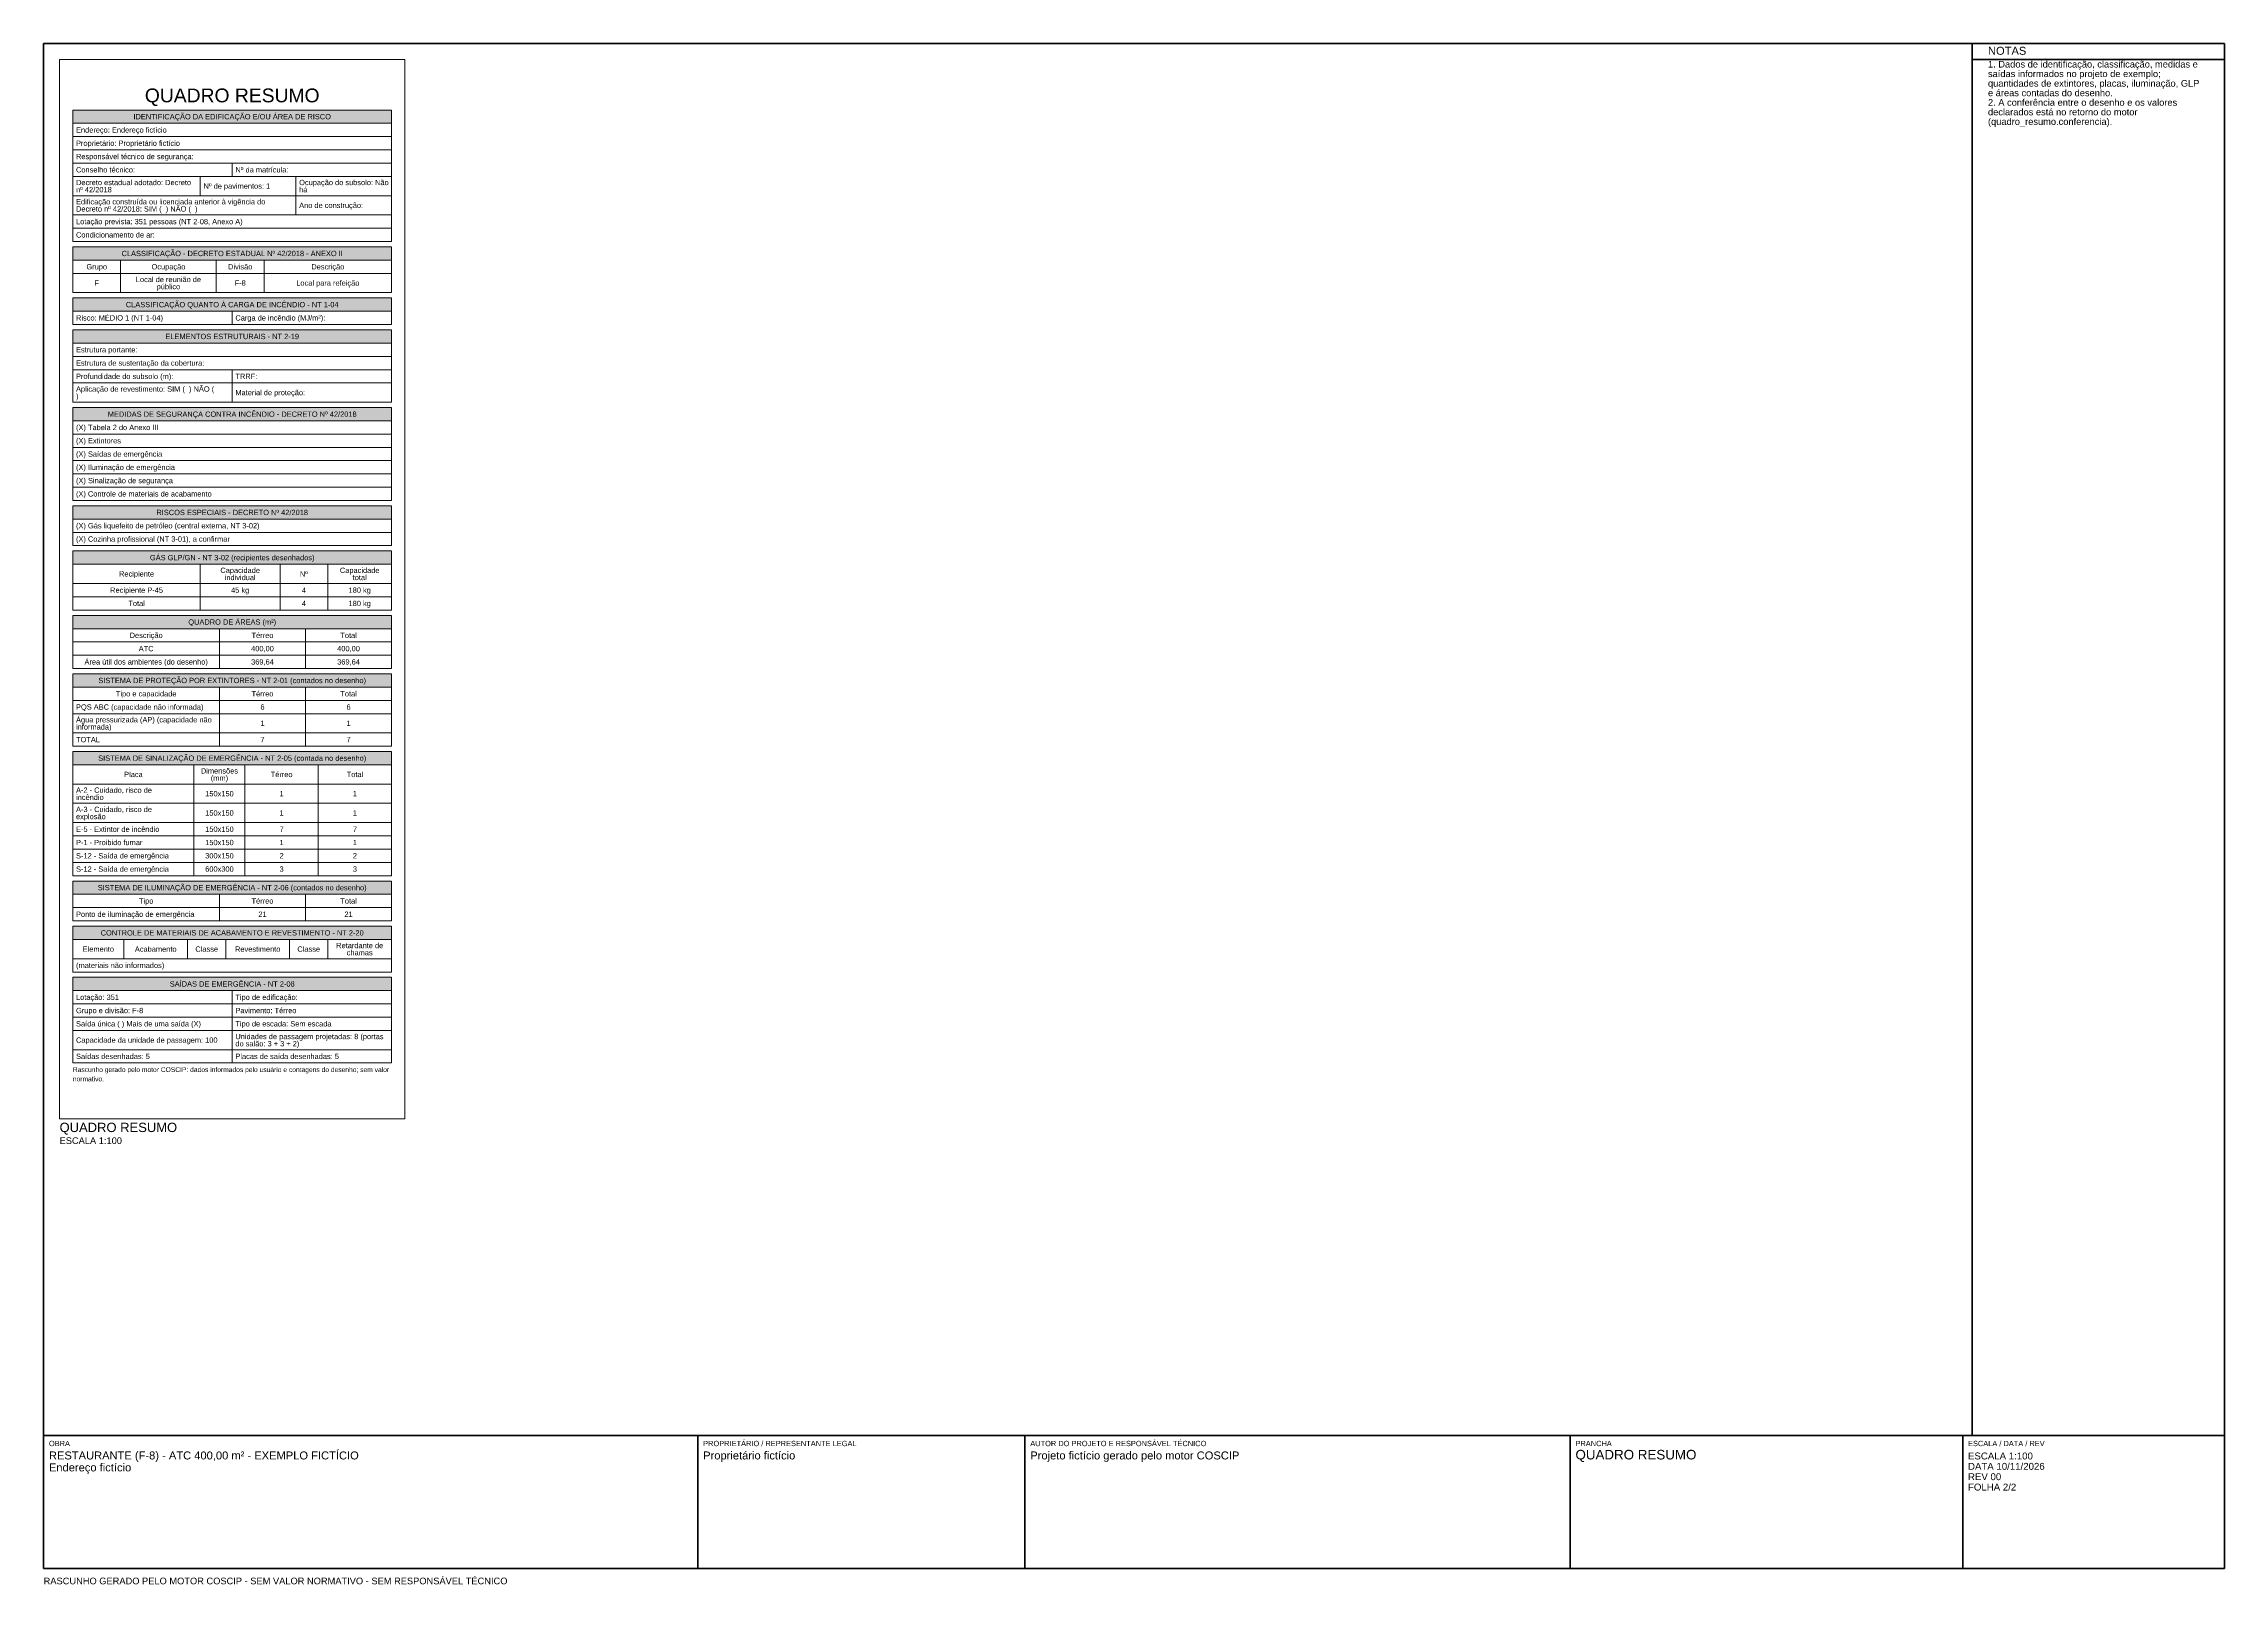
# Paper-space layout 'PRANCHA 02' of a CAD drawing. Header units: metres, sheet in millimetres. Extents: x 10 to 831, y 4 to 584.
# The model-space entities are those that its viewports show. They can reach past a viewport. Long polylines and large blocks are cut down to what shows.
import ezdxf
from ezdxf.enums import TextEntityAlignment as Align

# ---------------------------------------------------------------- set-up
doc = ezdxf.new("R2010")
doc.units = ezdxf.units.M
doc.header["$LTSCALE"] = 0.1
doc.layers.add('FOLHA', color=7, linetype='Continuous', lineweight=50)
doc.layers.add('QUADRO', color=7, linetype='Continuous', lineweight=18)
doc.layers.add('VIEWPORT', color=6, linetype='Continuous', lineweight=13, plot=False)
doc.styles.add('COSCIP-TEXTO', font='arial.ttf')

msp = doc.modelspace()

# ---------------------------------------------------------------- hatches: boundary and pattern name
at = {"layer": 'QUADRO'}
h = msp.add_hatch(color=253, dxfattribs=at)
h.dxf.hatch_style = 1
h.paths.add_polyline_path([(50, 44.1), (62, 44.1), (62, 43.6), (50, 43.6)])
h = msp.add_hatch(color=253, dxfattribs=at)
h.dxf.hatch_style = 1
h.paths.add_polyline_path([(50, 38.95), (62, 38.95), (62, 38.45), (50, 38.45)])
h = msp.add_hatch(color=253, dxfattribs=at)
h.dxf.hatch_style = 1
h.paths.add_polyline_path([(50, 37.025), (62, 37.025), (62, 36.525), (50, 36.525)])
h = msp.add_hatch(color=253, dxfattribs=at)
h.dxf.hatch_style = 1
h.paths.add_polyline_path([(50, 35.825), (62, 35.825), (62, 35.325), (50, 35.325)])
h = msp.add_hatch(color=253, dxfattribs=at)
h.dxf.hatch_style = 1
h.paths.add_polyline_path([(50, 32.9), (62, 32.9), (62, 32.4), (50, 32.4)])
h = msp.add_hatch(color=253, dxfattribs=at)
h.dxf.hatch_style = 1
h.paths.add_polyline_path([(50, 29.2), (62, 29.2), (62, 28.7), (50, 28.7)])
h = msp.add_hatch(color=253, dxfattribs=at)
h.dxf.hatch_style = 1
h.paths.add_polyline_path([(50, 27.5), (62, 27.5), (62, 27), (50, 27)])
h = msp.add_hatch(color=253, dxfattribs=at)
h.dxf.hatch_style = 1
h.paths.add_polyline_path([(50, 25.075), (62, 25.075), (62, 24.575), (50, 24.575)])
h = msp.add_hatch(color=253, dxfattribs=at)
h.dxf.hatch_style = 1
h.paths.add_polyline_path([(50, 22.875), (62, 22.875), (62, 22.375), (50, 22.375)])
h = msp.add_hatch(color=253, dxfattribs=at)
h.dxf.hatch_style = 1
h.paths.add_polyline_path([(50, 19.95), (62, 19.95), (62, 19.45), (50, 19.45)])
h = msp.add_hatch(color=253, dxfattribs=at)
h.dxf.hatch_style = 1
h.paths.add_polyline_path([(50, 15.075), (62, 15.075), (62, 14.575), (50, 14.575)])
h = msp.add_hatch(color=253, dxfattribs=at)
h.dxf.hatch_style = 1
h.paths.add_polyline_path([(50, 13.375), (62, 13.375), (62, 12.875), (50, 12.875)])
h = msp.add_hatch(color=253, dxfattribs=at)
h.dxf.hatch_style = 1
h.paths.add_polyline_path([(50, 11.45), (62, 11.45), (62, 10.95), (50, 10.95)])

# ---------------------------------------------------------------- linework, layer by layer
for p, q in [((50, 44.1), (62, 44.1)), ((50, 44.1), (50, 43.6)), ((50, 43.6), (62, 43.6)), ((50, 43.6), (62, 43.6)), ((50, 43.6), (50, 43.1)), ((62, 44.1), (62, 43.6)), ((62, 43.6), (62, 43.1)), ((50, 43.1), (62, 43.1)), ((50, 43.1), (62, 43.1)), ((50, 43.1), (50, 42.6)), ((62, 43.1), (62, 42.6)), ((50, 42.6), (62, 42.6)), ((50, 42.6), (62, 42.6)), ((50, 42.6), (50, 42.1)), ((50, 42.1), (62, 42.1)), ((50, 42.1), (62, 42.1)), ((50, 42.1), (50, 41.6)), ((56, 42.1), (56, 41.6)), ((62, 42.6), (62, 42.1)), ((62, 42.1), (62, 41.6)), ((50, 41.6), (62, 41.6)), ((50, 41.6), (62, 41.6)), ((50, 41.6), (50, 40.875)), ((54.8, 41.6), (54.8, 40.875)), ((58.4, 41.6), (58.4, 40.875)), ((62, 41.6), (62, 40.875)), ((50, 40.875), (62, 40.875)), ((50, 40.875), (62, 40.875)), ((50, 40.875), (50, 40.15)), ((58.4, 40.875), (58.4, 40.15)), ((62, 40.875), (62, 40.15)), ((50, 40.15), (62, 40.15)), ((50, 40.15), (62, 40.15)), ((50, 40.15), (50, 39.65)), ((50, 39.65), (62, 39.65)), ((50, 39.65), (62, 39.65)), ((50, 39.65), (50, 39.15)), ((62, 40.15), (62, 39.65)), ((62, 39.65), (62, 39.15)), ((50, 39.15), (62, 39.15)), ((50, 38.95), (62, 38.95)), ((50, 38.95), (50, 38.45)), ((62, 38.95), (62, 38.45)), ((50, 38.45), (62, 38.45)), ((50, 38.45), (62, 38.45)), ((50, 38.45), (50, 37.95)), ((50, 37.95), (62, 37.95)), ((50, 37.95), (62, 37.95)), ((50, 37.95), (50, 37.225)), ((51.8, 38.45), (51.8, 37.95)), ((51.8, 37.95), (51.8, 37.225)), ((55.4, 38.45), (55.4, 37.95)), ((55.4, 37.95), (55.4, 37.225)), ((57.2, 38.45), (57.2, 37.95)), ((57.2, 37.95), (57.2, 37.225)), ((62, 38.45), (62, 37.95)), ((62, 37.95), (62, 37.225)), ((50, 37.225), (62, 37.225)), ((50, 37.025), (62, 37.025)), ((50, 37.025), (50, 36.525)), ((62, 37.025), (62, 36.525)), ((50, 36.525), (62, 36.525)), ((50, 36.525), (62, 36.525)), ((50, 36.525), (50, 36.025)), ((56, 36.525), (56, 36.025)), ((62, 36.525), (62, 36.025)), ((50, 36.025), (62, 36.025)), ((50, 35.825), (62, 35.825)), ((50, 35.825), (50, 35.325)), ((50, 35.325), (62, 35.325)), ((50, 35.325), (62, 35.325)), ((50, 35.325), (50, 34.825)), ((62, 35.825), (62, 35.325)), ((62, 35.325), (62, 34.825)), ((50, 34.825), (62, 34.825)), ((50, 34.825), (62, 34.825)), ((50, 34.825), (50, 34.325)), ((62, 34.825), (62, 34.325)), ((50, 34.325), (62, 34.325)), ((50, 34.325), (62, 34.325)), ((50, 34.325), (50, 33.825)), ((50, 33.825), (62, 33.825)), ((50, 33.825), (62, 33.825)), ((50, 33.825), (50, 33.1)), ((56, 34.325), (56, 33.825)), ((56, 33.825), (56, 33.1)), ((62, 34.325), (62, 33.825)), ((62, 33.825), (62, 33.1)), ((50, 33.1), (62, 33.1)), ((50, 32.9), (62, 32.9)), ((50, 32.9), (50, 32.4)), ((62, 32.9), (62, 32.4)), ((50, 32.4), (62, 32.4)), ((50, 32.4), (62, 32.4)), ((50, 32.4), (50, 31.9)), ((62, 32.4), (62, 31.9)), ((50, 31.9), (62, 31.9)), ((50, 31.9), (62, 31.9)), ((50, 31.9), (50, 31.4)), ((50, 31.4), (62, 31.4)), ((50, 31.4), (62, 31.4)), ((50, 31.4), (50, 30.9)), ((62, 31.9), (62, 31.4)), ((62, 31.4), (62, 30.9)), ((50, 30.9), (62, 30.9)), ((50, 30.9), (62, 30.9)), ((50, 30.9), (50, 30.4)), ((50, 30.4), (62, 30.4)), ((50, 30.4), (62, 30.4)), ((50, 30.4), (50, 29.9)), ((62, 30.9), (62, 30.4)), ((62, 30.4), (62, 29.9)), ((50, 29.9), (62, 29.9)), ((50, 29.9), (62, 29.9)), ((50, 29.9), (50, 29.4)), ((62, 29.9), (62, 29.4)), ((50, 29.4), (62, 29.4)), ((50, 29.2), (62, 29.2)), ((50, 29.2), (50, 28.7)), ((62, 29.2), (62, 28.7)), ((50, 28.7), (62, 28.7)), ((50, 28.7), (62, 28.7)), ((50, 28.7), (50, 28.2)), ((50, 28.2), (62, 28.2)), ((50, 28.2), (62, 28.2)), ((50, 28.2), (50, 27.7)), ((62, 28.7), (62, 28.2)), ((62, 28.2), (62, 27.7)), ((50, 27.7), (62, 27.7)), ((50, 27.5), (62, 27.5)), ((50, 27.5), (50, 27)), ((62, 27.5), (62, 27)), ((50, 27), (62, 27)), ((50, 27), (62, 27)), ((50, 27), (50, 26.275)), ((50, 26.275), (62, 26.275)), ((50, 26.275), (62, 26.275)), ((50, 26.275), (50, 25.775)), ((54.8, 27), (54.8, 26.275)), ((54.8, 26.275), (54.8, 25.775)), ((57.8, 27), (57.8, 26.275)), ((57.8, 26.275), (57.8, 25.775)), ((59.6, 27), (59.6, 26.275)), ((59.6, 26.275), (59.6, 25.775)), ((62, 27), (62, 26.275)), ((62, 26.275), (62, 25.775)), ((50, 25.775), (62, 25.775)), ((50, 25.775), (62, 25.775)), ((50, 25.775), (50, 25.275)), ((54.8, 25.775), (54.8, 25.275)), ((57.8, 25.775), (57.8, 25.275)), ((59.6, 25.775), (59.6, 25.275)), ((62, 25.775), (62, 25.275)), ((50, 25.275), (62, 25.275)), ((50, 25.075), (62, 25.075)), ((50, 25.075), (50, 24.575)), ((62, 25.075), (62, 24.575)), ((50, 24.575), (62, 24.575)), ((50, 24.575), (62, 24.575)), ((50, 24.575), (50, 24.075)), ((50, 24.075), (62, 24.075)), ((50, 24.075), (62, 24.075)), ((50, 24.075), (50, 23.575)), ((55.52, 24.575), (55.52, 24.075)), ((55.52, 24.075), (55.52, 23.575)), ((58.76, 24.575), (58.76, 24.075)), ((58.76, 24.075), (58.76, 23.575)), ((62, 24.575), (62, 24.075)), ((62, 24.075), (62, 23.575)), ((50, 23.575), (62, 23.575)), ((50, 23.575), (62, 23.575)), ((50, 23.575), (50, 23.075)), ((50, 23.075), (62, 23.075)), ((55.52, 23.575), (55.52, 23.075)), ((58.76, 23.575), (58.76, 23.075)), ((62, 23.575), (62, 23.075)), ((50, 22.875), (62, 22.875)), ((50, 22.875), (50, 22.375)), ((50, 22.375), (62, 22.375)), ((50, 22.375), (62, 22.375)), ((50, 22.375), (50, 21.875)), ((55.52, 22.375), (55.52, 21.875)), ((58.76, 22.375), (58.76, 21.875)), ((62, 22.875), (62, 22.375)), ((62, 22.375), (62, 21.875)), ((50, 21.875), (62, 21.875)), ((50, 21.875), (62, 21.875)), ((50, 21.875), (50, 21.375)), ((50, 21.375), (62, 21.375)), ((50, 21.375), (62, 21.375)), ((50, 21.375), (50, 20.65)), ((55.52, 21.875), (55.52, 21.375)), ((55.52, 21.375), (55.52, 20.65)), ((58.76, 21.875), (58.76, 21.375)), ((58.76, 21.375), (58.76, 20.65)), ((62, 21.875), (62, 21.375)), ((62, 21.375), (62, 20.65)), ((50, 20.65), (62, 20.65)), ((50, 20.65), (62, 20.65)), ((50, 20.65), (50, 20.15)), ((55.52, 20.65), (55.52, 20.15)), ((58.76, 20.65), (58.76, 20.15)), ((62, 20.65), (62, 20.15)), ((50, 20.15), (62, 20.15)), ((50, 19.95), (62, 19.95)), ((50, 19.95), (50, 19.45)), ((62, 19.95), (62, 19.45)), ((50, 19.45), (62, 19.45)), ((50, 19.45), (62, 19.45)), ((50, 19.45), (50, 18.725)), ((54.56, 19.45), (54.56, 18.725)), ((56.48, 19.45), (56.48, 18.725)), ((59.24, 19.45), (59.24, 18.725)), ((62, 19.45), (62, 18.725)), ((50, 18.725), (62, 18.725)), ((50, 18.725), (62, 18.725)), ((50, 18.725), (50, 18)), ((54.56, 18.725), (54.56, 18)), ((56.48, 18.725), (56.48, 18)), ((59.24, 18.725), (59.24, 18)), ((62, 18.725), (62, 18)), ((50, 18), (62, 18)), ((50, 18), (62, 18)), ((50, 18), (50, 17.275)), ((50, 17.275), (62, 17.275)), ((50, 17.275), (62, 17.275)), ((50, 17.275), (50, 16.775)), ((54.56, 18), (54.56, 17.275)), ((54.56, 17.275), (54.56, 16.775)), ((56.48, 18), (56.48, 17.275)), ((56.48, 17.275), (56.48, 16.775)), ((59.24, 18), (59.24, 17.275)), ((59.24, 17.275), (59.24, 16.775)), ((62, 18), (62, 17.275)), ((62, 17.275), (62, 16.775)), ((50, 16.775), (62, 16.775)), ((50, 16.775), (62, 16.775)), ((50, 16.775), (50, 16.275)), ((54.56, 16.775), (54.56, 16.275)), ((56.48, 16.775), (56.48, 16.275)), ((59.24, 16.775), (59.24, 16.275)), ((62, 16.775), (62, 16.275)), ((50, 16.275), (62, 16.275)), ((50, 16.275), (62, 16.275)), ((50, 16.275), (50, 15.775)), ((50, 15.775), (62, 15.775)), ((50, 15.775), (62, 15.775)), ((50, 15.775), (50, 15.275)), ((54.56, 16.275), (54.56, 15.775)), ((54.56, 15.775), (54.56, 15.275)), ((56.48, 16.275), (56.48, 15.775)), ((56.48, 15.775), (56.48, 15.275)), ((59.24, 16.275), (59.24, 15.775)), ((59.24, 15.775), (59.24, 15.275)), ((62, 16.275), (62, 15.775)), ((62, 15.775), (62, 15.275)), ((50, 15.275), (62, 15.275)), ((50, 15.075), (62, 15.075)), ((50, 15.075), (50, 14.575)), ((62, 15.075), (62, 14.575)), ((50, 14.575), (62, 14.575)), ((50, 14.575), (62, 14.575)), ((50, 14.575), (50, 14.075)), ((50, 14.075), (62, 14.075)), ((50, 14.075), (62, 14.075)), ((50, 14.075), (50, 13.575)), ((55.52, 14.575), (55.52, 14.075)), ((55.52, 14.075), (55.52, 13.575)), ((58.76, 14.575), (58.76, 14.075)), ((58.76, 14.075), (58.76, 13.575)), ((62, 14.575), (62, 14.075)), ((62, 14.075), (62, 13.575)), ((50, 13.575), (62, 13.575)), ((50, 13.375), (62, 13.375)), ((50, 13.375), (50, 12.875)), ((62, 13.375), (62, 12.875)), ((50, 12.875), (62, 12.875)), ((50, 12.875), (62, 12.875)), ((50, 12.875), (50, 12.15)), ((51.92, 12.875), (51.92, 12.15)), ((54.32, 12.875), (54.32, 12.15)), ((55.76, 12.875), (55.76, 12.15)), ((58.16, 12.875), (58.16, 12.15)), ((59.6, 12.875), (59.6, 12.15)), ((62, 12.875), (62, 12.15)), ((50, 12.15), (62, 12.15)), ((50, 12.15), (62, 12.15)), ((50, 12.15), (50, 11.65)), ((50, 11.65), (62, 11.65)), ((62, 12.15), (62, 11.65)), ((50, 11.45), (62, 11.45)), ((50, 11.45), (50, 10.95)), ((50, 10.95), (62, 10.95)), ((50, 10.95), (62, 10.95)), ((50, 10.95), (50, 10.45)), ((56, 10.95), (56, 10.45)), ((62, 11.45), (62, 10.95)), ((62, 10.95), (62, 10.45)), ((50, 10.45), (62, 10.45)), ((50, 10.45), (62, 10.45)), ((50, 10.45), (50, 9.95)), ((50, 9.95), (62, 9.95)), ((50, 9.95), (62, 9.95)), ((50, 9.95), (50, 9.45)), ((56, 10.45), (56, 9.95)), ((56, 9.95), (56, 9.45)), ((62, 10.45), (62, 9.95)), ((62, 9.95), (62, 9.45)), ((50, 9.45), (62, 9.45)), ((50, 9.45), (62, 9.45)), ((50, 9.45), (50, 8.725)), ((56, 9.45), (56, 8.725)), ((62, 9.45), (62, 8.725)), ((50, 8.725), (62, 8.725)), ((50, 8.725), (62, 8.725)), ((50, 8.725), (50, 8.225)), ((50, 8.225), (62, 8.225)), ((56, 8.725), (56, 8.225)), ((62, 8.725), (62, 8.225))]:
    msp.add_line(p, q, dxfattribs=at)

# ---------------------------------------------------------------- texts
at = {"layer": 'QUADRO', "style": 'COSCIP-TEXTO'}
for s, height, p in [('QUADRO RESUMO', 0.52, (56, 44.65)), ('IDENTIFICAÇÃO DA EDIFICAÇÃO E/OU ÁREA DE RISCO', 0.2, (56, 43.85)), ('CLASSIFICAÇÃO - DECRETO ESTADUAL Nº 42/2018 - ANEXO II', 0.2, (56, 38.7)), ('Grupo', 0.2, (50.9, 38.2)), ('Local de reunião de', 0.2, (53.6, 37.722)), ('Ocupação', 0.2, (53.6, 38.2)), ('Divisão', 0.2, (56.3, 38.2)), ('Descrição', 0.2, (59.6, 38.2)), ('F', 0.2, (50.9, 37.587)), ('público', 0.2, (53.6, 37.452)), ('F-8', 0.2, (56.3, 37.587)), ('Local para refeição', 0.2, (59.6, 37.587)), ('CLASSIFICAÇÃO QUANTO À CARGA DE INCÊNDIO - NT 1-04', 0.2, (56, 36.775)), ('ELEMENTOS ESTRUTURAIS - NT 2-19', 0.2, (56, 35.575)), ('MEDIDAS DE SEGURANÇA CONTRA INCÊNDIO - DECRETO Nº 42/2018', 0.2, (56, 32.65)), ('RISCOS ESPECIAIS - DECRETO Nº 42/2018', 0.2, (56, 28.95)), ('GÁS GLP/GN - NT 3-02 (recipientes desenhados)', 0.2, (56, 27.25)), ('Recipiente', 0.2, (52.4, 26.637)), ('Capacidade', 0.2, (56.3, 26.772)), ('individual', 0.2, (56.3, 26.502)), ('Nº', 0.2, (58.7, 26.637)), ('Capacidade', 0.2, (60.8, 26.772)), ('total', 0.2, (60.8, 26.502)), ('Recipiente P-45', 0.2, (52.4, 26.025)), ('Total', 0.2, (52.4, 25.525)), ('45 kg', 0.2, (56.3, 26.025)), ('4', 0.2, (58.7, 26.025)), ('4', 0.2, (58.7, 25.525)), ('180 kg', 0.2, (60.8, 26.025)), ('180 kg', 0.2, (60.8, 25.525)), ('QUADRO DE ÁREAS (m²)', 0.2, (56, 24.825)), ('Descrição', 0.2, (52.76, 24.325)), ('ATC', 0.2, (52.76, 23.825)), ('400,00', 0.2, (57.14, 23.825)), ('Térreo', 0.2, (57.14, 24.325)), ('400,00', 0.2, (60.38, 23.825)), ('Total', 0.2, (60.38, 24.325)), ('Área útil dos ambientes (do desenho)', 0.2, (52.76, 23.325)), ('369,64', 0.2, (57.14, 23.325)), ('369,64', 0.2, (60.38, 23.325)), ('SISTEMA DE PROTEÇÃO POR EXTINTORES - NT 2-01 (contados no desenho)', 0.2, (56, 22.625)), ('Tipo e capacidade', 0.2, (52.76, 22.125)), ('Térreo', 0.2, (57.14, 22.125)), ('Total', 0.2, (60.38, 22.125)), ('6', 0.2, (57.14, 21.625)), ('6', 0.2, (60.38, 21.625)), ('1', 0.2, (57.14, 21.012)), ('1', 0.2, (60.38, 21.012)), ('SISTEMA DE SINALIZAÇÃO DE EMERGÊNCIA - NT 2-05 (contada no desenho)', 0.2, (56, 19.7)), ('7', 0.2, (57.14, 20.4)), ('7', 0.2, (60.38, 20.4)), ('Placa', 0.2, (52.28, 19.087)), ('Dimensões', 0.2, (55.52, 19.222)), ('(mm)', 0.2, (55.52, 18.952)), ('Térreo', 0.2, (57.86, 19.087)), ('Total', 0.2, (60.62, 19.087)), ('150x150', 0.2, (55.52, 18.362)), ('1', 0.2, (57.86, 18.362)), ('1', 0.2, (60.62, 18.362)), ('150x150', 0.2, (55.52, 17.637)), ('1', 0.2, (57.86, 17.637)), ('1', 0.2, (60.62, 17.637)), ('150x150', 0.2, (55.52, 17.025)), ('150x150', 0.2, (55.52, 16.525)), ('7', 0.2, (57.86, 17.025)), ('1', 0.2, (57.86, 16.525)), ('7', 0.2, (60.62, 17.025)), ('1', 0.2, (60.62, 16.525)), ('300x150', 0.2, (55.52, 16.025)), ('600x300', 0.2, (55.52, 15.525)), ('3', 0.2, (57.86, 15.525)), ('2', 0.2, (57.86, 16.025)), ('3', 0.2, (60.62, 15.525)), ('2', 0.2, (60.62, 16.025)), ('SISTEMA DE ILUMINAÇÃO DE EMERGÊNCIA - NT 2-06 (contados no desenho)', 0.2, (56, 14.825)), ('Tipo', 0.2, (52.76, 14.325)), ('Térreo', 0.2, (57.14, 14.325)), ('Total', 0.2, (60.38, 14.325)), ('CONTROLE DE MATERIAIS DE ACABAMENTO E REVESTIMENTO - NT 2-20', 0.2, (56, 13.125)), ('21', 0.2, (57.14, 13.825)), ('21', 0.2, (60.38, 13.825)), ('Elemento', 0.2, (50.96, 12.512)), ('Acabamento', 0.2, (53.12, 12.512)), ('Classe', 0.2, (55.04, 12.512)), ('Revestimento', 0.2, (56.96, 12.512)), ('Classe', 0.2, (58.88, 12.512)), ('Retardante de', 0.2, (60.8, 12.647)), ('chamas', 0.2, (60.8, 12.377)), ('SAÍDAS DE EMERGÊNCIA - NT 2-08', 0.2, (56, 11.2))]:
    msp.add_text(s, height=height, dxfattribs=at).set_placement(p, align=Align.MIDDLE_CENTER)
for s, height, p in [('Endereço: Endereço fictício', 0.2, (50.12, 43.35)), ('Proprietário: Proprietário fictício', 0.2, (50.12, 42.85)), ('Conselho técnico:', 0.2, (50.12, 41.85)), ('Responsável técnico de segurança:', 0.2, (50.12, 42.35)), ('Nº da matrícula:', 0.2, (56.12, 41.85)), ('nº 42/2018', 0.2, (50.12, 41.102)), ('Decreto estadual adotado: Decreto', 0.2, (50.12, 41.372)), ('Nº de pavimentos: 1', 0.2, (54.92, 41.237)), ('Ocupação do subsolo: Não', 0.2, (58.52, 41.372)), ('há', 0.2, (58.52, 41.102)), ('Edificação construída ou licenciada anterior à vigência do', 0.2, (50.12, 40.647)), ('Decreto nº 42/2018: SIM (  ) NÃO (  )', 0.2, (50.12, 40.377)), ('Ano de construção:', 0.2, (58.52, 40.512)), ('Condicionamento de ar:', 0.2, (50.12, 39.4)), ('Lotação prevista: 351 pessoas (NT 2-08, Anexo A)', 0.2, (50.12, 39.9)), ('Risco: MÉDIO 1 (NT 1-04)', 0.2, (50.12, 36.275)), ('Carga de incêndio (MJ/m²):', 0.2, (56.12, 36.275)), ('Estrutura portante:', 0.2, (50.12, 35.075)), ('Estrutura de sustentação da cobertura:', 0.2, (50.12, 34.575)), ('Aplicação de revestimento: SIM (  ) NÃO (', 0.2, (50.12, 33.597)), ('Profundidade do subsolo (m):', 0.2, (50.12, 34.075)), ('TRRF:', 0.2, (56.12, 34.075)), (')', 0.2, (50.12, 33.327)), ('Material de proteção:', 0.2, (56.12, 33.462)), ('(X) Tabela 2 do Anexo III', 0.2, (50.12, 32.15)), ('(X) Extintores', 0.2, (50.12, 31.65)), ('(X) Saídas de emergência', 0.2, (50.12, 31.15)), ('(X) Iluminação de emergência', 0.2, (50.12, 30.65)), ('(X) Sinalização de segurança', 0.2, (50.12, 30.15)), ('(X) Controle de materiais de acabamento', 0.2, (50.12, 29.65)), ('(X) Gás liquefeito de petróleo (central externa, NT 3-02)', 0.2, (50.12, 28.45)), ('(X) Cozinha profissional (NT 3-01), a confirmar', 0.2, (50.12, 27.95)), ('PQS ABC (capacidade não informada)', 0.2, (50.12, 21.625)), ('Água pressurizada (AP) (capacidade não', 0.2, (50.12, 21.147)), ('informada)', 0.2, (50.12, 20.877)), ('TOTAL', 0.2, (50.12, 20.4)), ('A-2 - Cuidado, risco de', 0.2, (50.12, 18.497)), ('incêndio', 0.2, (50.12, 18.227)), ('A-3 - Cuidado, risco de', 0.2, (50.12, 17.772)), ('explosão', 0.2, (50.12, 17.502)), ('E-5 - Extintor de incêndio', 0.2, (50.12, 17.025)), ('P-1 - Proibido fumar', 0.2, (50.12, 16.525)), ('S-12 - Saída de emergência', 0.2, (50.12, 16.025)), ('S-12 - Saída de emergência', 0.2, (50.12, 15.525)), ('Ponto de iluminação de emergência', 0.2, (50.12, 13.825)), ('(materiais não informados)', 0.2, (50.12, 11.9)), ('Lotação: 351', 0.2, (50.12, 10.7)), ('Tipo de edificação:', 0.2, (56.12, 10.7)), ('Grupo e divisão: F-8', 0.2, (50.12, 10.2)), ('Pavimento: Térreo', 0.2, (56.12, 10.2)), ('Saída única ( ) Mais de uma saída (X)', 0.2, (50.12, 9.7)), ('Capacidade da unidade de passagem: 100', 0.2, (50.12, 9.087)), ('Tipo de escada: Sem escada', 0.2, (56.12, 9.7)), ('do salão: 3 + 3 + 2)', 0.2, (56.12, 8.952)), ('Unidades de passagem projetadas: 8 (portas', 0.2, (56.12, 9.222)), ('Saídas desenhadas: 5', 0.2, (50.12, 8.475)), ('Placas de saída desenhadas: 5', 0.2, (56.12, 8.475)), ('normativo.', 0.18, (50, 7.625)), ('Rascunho gerado pelo motor COSCIP: dados informados pelo usuário e contagens do desenho; sem valor', 0.18, (50, 7.975))]:
    msp.add_text(s, height=height, dxfattribs=at).set_placement(p, align=Align.MIDDLE_LEFT)

psp = doc.layouts.new('PRANCHA 02')

# ---------------------------------------------------------------- linework, layer by layer
at = {"layer": 'FOLHA', "lineweight": 50}
for p, q in [((736, 60), (736, 584)), ((10, 60), (831, 60))]:
    psp.add_line(p, q, dxfattribs=at)
at = {"layer": 'FOLHA', "lineweight": 35}
for p, q in [((256.3, 10), (256.3, 60)), ((379.45, 10), (379.45, 60)), ((584.7, 10), (584.7, 60)), ((732.48, 10), (732.48, 60))]:
    psp.add_line(p, q, dxfattribs=at)
at = {"layer": 'FOLHA', "lineweight": 70}
psp.add_lwpolyline([(10, 10), (831, 10), (831, 584), (10, 584)], close=True, dxfattribs=at)
at = {"layer": 'FOLHA', "lineweight": 35}
psp.add_lwpolyline([(736, 578), (831, 578), (831, 584), (736, 584)], close=True, dxfattribs=at)

# ---------------------------------------------------------------- texts
at = {"layer": 'FOLHA', "color": 7, "style": 'COSCIP-TEXTO'}
for s, height, p in [('1. Dados de identificação, classificação, medidas e', 2.5, (742, 575)), ('NOTAS', 3, (742, 579.8)), ('saídas informados no projeto de exemplo;', 2.5, (742, 571.4)), ('quantidades de extintores, placas, iluminação, GLP', 2.5, (742, 567.8)), ('e áreas contadas do desenho.', 2.5, (742, 564.2)), ('declarados está no retorno do motor', 2.5, (742, 557)), ('2. A conferência entre o desenho e os valores', 2.5, (742, 560.6)), ('(quadro_resumo.conferencia).', 2.5, (742, 553.4)), ('QUADRO RESUMO', 3.5, (16, 174.25)), ('ESCALA 1:100', 2.5, (16, 169.75)), ('RESTAURANTE (F-8) - ATC 400,00 m² - EXEMPLO FICTÍCIO', 3, (12, 51)), ('Endereço fictício', 3, (12, 46.5)), ('Proprietário fictício', 3, (258.3, 51)), ('Projeto fictício gerado pelo motor COSCIP', 3, (381.45, 51)), ('QUADRO RESUMO', 3.6, (586.7, 51)), ('ESCALA 1:100', 2.6, (734.48, 51)), ('DATA 10/11/2026', 2.6, (734.48, 47.1)), ('REV 00', 2.6, (734.48, 43.2)), ('FOLHA 2/2', 2.6, (734.48, 39.3))]:
    psp.add_text(s, height=height, dxfattribs=at).set_placement(p)
at = {"layer": 'FOLHA', "color": 8, "style": 'COSCIP-TEXTO'}
for s, p in [('OBRA', (12, 56)), ('PROPRIETÁRIO / REPRESENTANTE LEGAL', (258.3, 56)), ('AUTOR DO PROJETO E RESPONSÁVEL TÉCNICO', (381.45, 56)), ('PRANCHA', (586.7, 56)), ('ESCALA / DATA / REV', (734.48, 56))]:
    psp.add_text(s, height=2, dxfattribs=at).set_placement(p)
at = {"layer": 'FOLHA', "color": 1, "style": 'COSCIP-TEXTO'}
psp.add_text('RASCUNHO GERADO PELO MOTOR COSCIP - SEM VALOR NORMATIVO - SEM RESPONSÁVEL TÉCNICO', height=2.5, dxfattribs=at).set_placement((10, 4))

# ---------------------------------------------------------------- viewports
at = {"layer": 'VIEWPORT'}
psp.add_viewport(center=(81, 378.62), size=(130, 398.75), view_center_point=(56, 26.062), view_height=39.875, dxfattribs=at)

doc.saveas('drawing.dxf')
